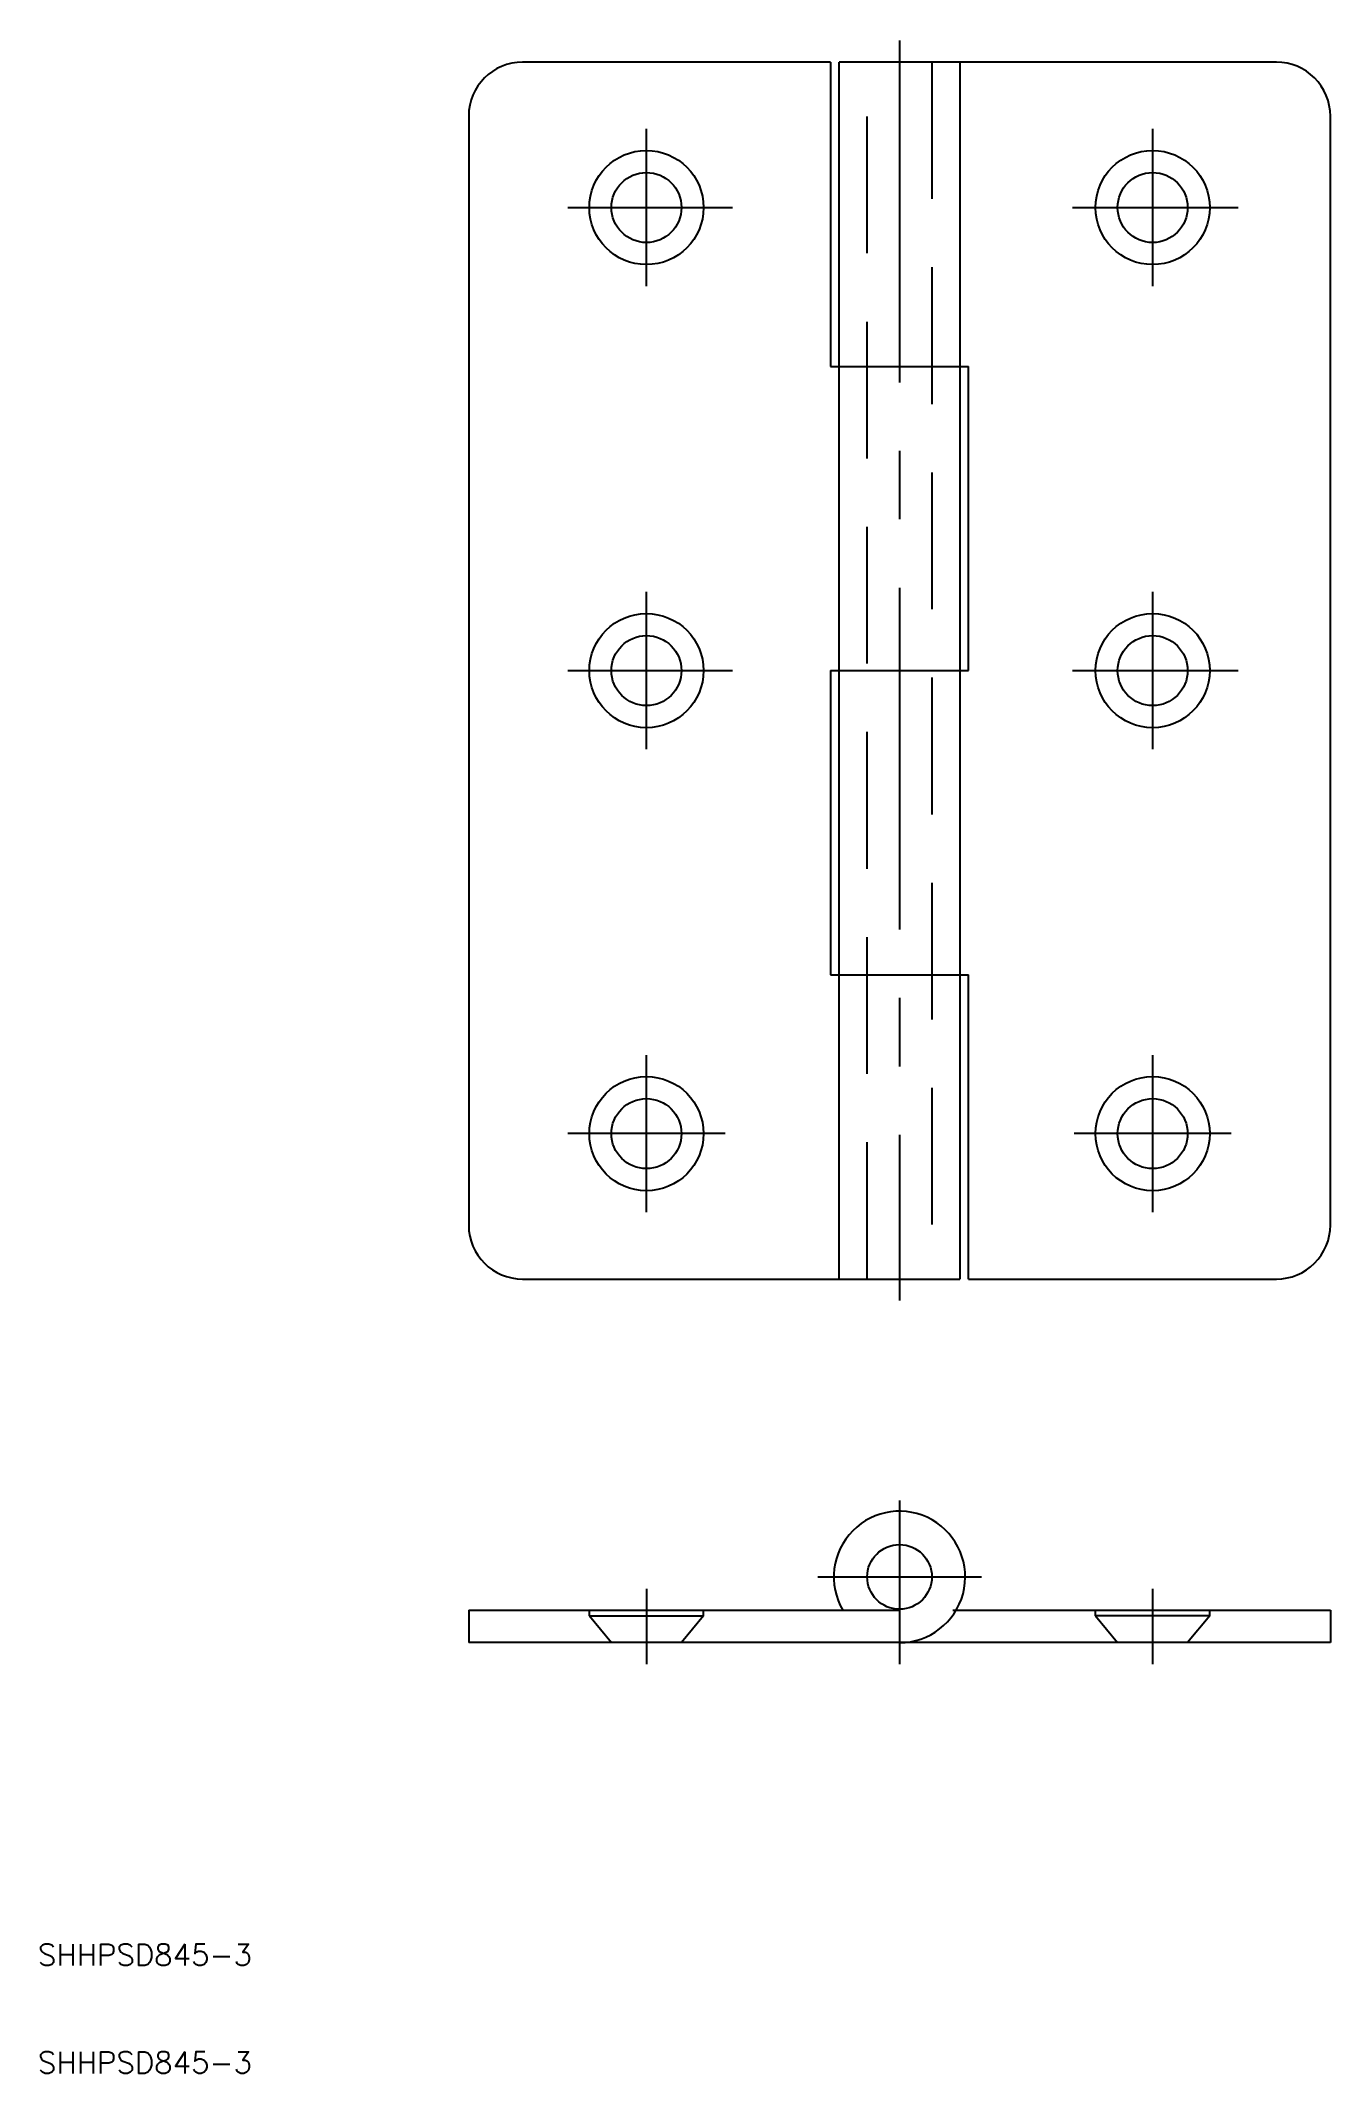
# Model space of a CAD drawing. Extents: x 10 to 130, y 10 to 199.
import ezdxf

# ---------------------------------------------------------------- set-up
doc = ezdxf.new("R2010")
doc.units = 0
doc.linetypes.add('CENTER', pattern=[50.8, 31.75, -6.35, 6.35, -6.35])
doc.linetypes.add('DASHED', pattern=[19.05, 12.7, -6.35])
doc.layers.get('0').update_dxf_attribs({"linetype": 'CONTINUOUS'})
doc.layers.add('CENTER', color=1, linetype='CENTER')
doc.styles.get("Standard").update_dxf_attribs({"font": 'txt.shx'})

msp = doc.modelspace()

# ---------------------------------------------------------------- linework, layer by layer
at = {"color": 7, "linetype": 'CONTINUOUS'}
for p, q in [((83.6, 196.76), (55, 196.76)), ((50, 191.76), (50, 88.76)), ((55, 83.76), (95.6, 83.76))]:
    msp.add_line(p, q, dxfattribs=at)
for points in [[(83.6, 196.76), (83.6, 168.51)], [(84.4, 83.76), (84.4, 196.76)], [(95.6, 196.76), (95.6, 83.76)], [(83.6, 168.51), (96.4, 168.51)], [(96.4, 140.26), (96.4, 168.51)], [(83.6, 140.26), (96.4, 140.26)], [(83.6, 140.26), (83.6, 112.01)], [(83.6, 112.01), (96.4, 112.01)], [(96.4, 83.76), (96.4, 112.01)], [(50, 53), (90, 53)], [(50, 53), (50, 50)], [(94.96, 53), (130, 53)], [(130, 53), (130, 50)], [(130, 50), (50, 50)]]:
    msp.add_lwpolyline(points, dxfattribs=at)
msp.add_lwpolyline([(96.4, 83.76), (125, 83.76, 0.414214), (130, 88.76), (130, 191.76, 0.414214), (125, 196.76), (84.4, 196.76)], format="xyb", dxfattribs=at)
at = {"color": 3, "linetype": 'DASHED'}
for points in [[(87, 83.76), (87, 196.76)], [(93, 196.76), (93, 83.76)], [(61.2, 52.5), (61.2, 53)], [(71.8, 52.5), (71.8, 53)], [(108.2, 52.5), (108.2, 53)], [(118.8, 52.5), (118.8, 53)], [(61.2, 52.5), (63.25, 50)], [(61.2, 52.5), (71.8, 52.5)], [(71.8, 52.5), (69.75, 50)], [(108.2, 52.5), (110.25, 50)], [(118.8, 52.5), (108.2, 52.5)], [(118.8, 52.5), (116.75, 50)]]:
    msp.add_lwpolyline(points, dxfattribs=at)
at = {"color": 7, "linetype": 'CONTINUOUS'}
for centre, radius in [((66.5, 183.26), 5.3), ((113.5, 183.26), 5.3), ((66.5, 183.26), 3.25), ((113.5, 183.26), 3.25), ((66.5, 140.26), 5.3), ((113.5, 140.26), 5.3), ((66.5, 140.26), 3.25), ((113.5, 140.26), 3.25), ((66.5, 97.26), 5.3), ((113.5, 97.26), 5.3), ((66.5, 97.26), 3.25), ((113.5, 97.26), 3.25), ((90, 56.1), 3)]:
    msp.add_circle(centre, radius, dxfattribs=at)
for centre, radius, start, end in [((55, 191.76), 5, 90, 180), ((55, 88.76), 5, 180, 270), ((90, 56.1), 6.1, 270, 210.5438)]:
    msp.add_arc(centre, radius, start, end, dxfattribs=at)
at = {"layer": 'CENTER', "color": 1, "linetype": 'CENTER'}
for points in [[(90, 198.76), (90, 81.76)], [(66.5, 175.96), (66.5, 190.56)], [(113.5, 190.56), (113.5, 175.96)], [(59.2, 183.26), (74.48, 183.26)], [(106.06, 183.26), (121.43, 183.26)], [(66.5, 132.96), (66.5, 147.56)], [(113.5, 147.56), (113.5, 132.96)], [(59.2, 140.26), (74.48, 140.26)], [(106.06, 140.26), (121.43, 140.26)], [(66.5, 89.96), (66.5, 104.56)], [(113.5, 104.56), (113.5, 89.96)], [(73.8, 97.26), (59.2, 97.26)], [(120.8, 97.26), (106.2, 97.26)], [(90, 63.2), (90, 48)], [(66.5, 55), (66.5, 48)], [(82.4, 56.1), (97.6, 56.1)], [(113.5, 55), (113.5, 48)]]:
    msp.add_lwpolyline(points, dxfattribs=at)

# ---------------------------------------------------------------- texts
at = {"color": 7, "linetype": 'CONTINUOUS'}
for p in [(10, 20), (10, 10)]:
    msp.add_text('SHHPSD845-3', height=2, dxfattribs=at).set_placement(p)

doc.saveas('drawing.dxf')
